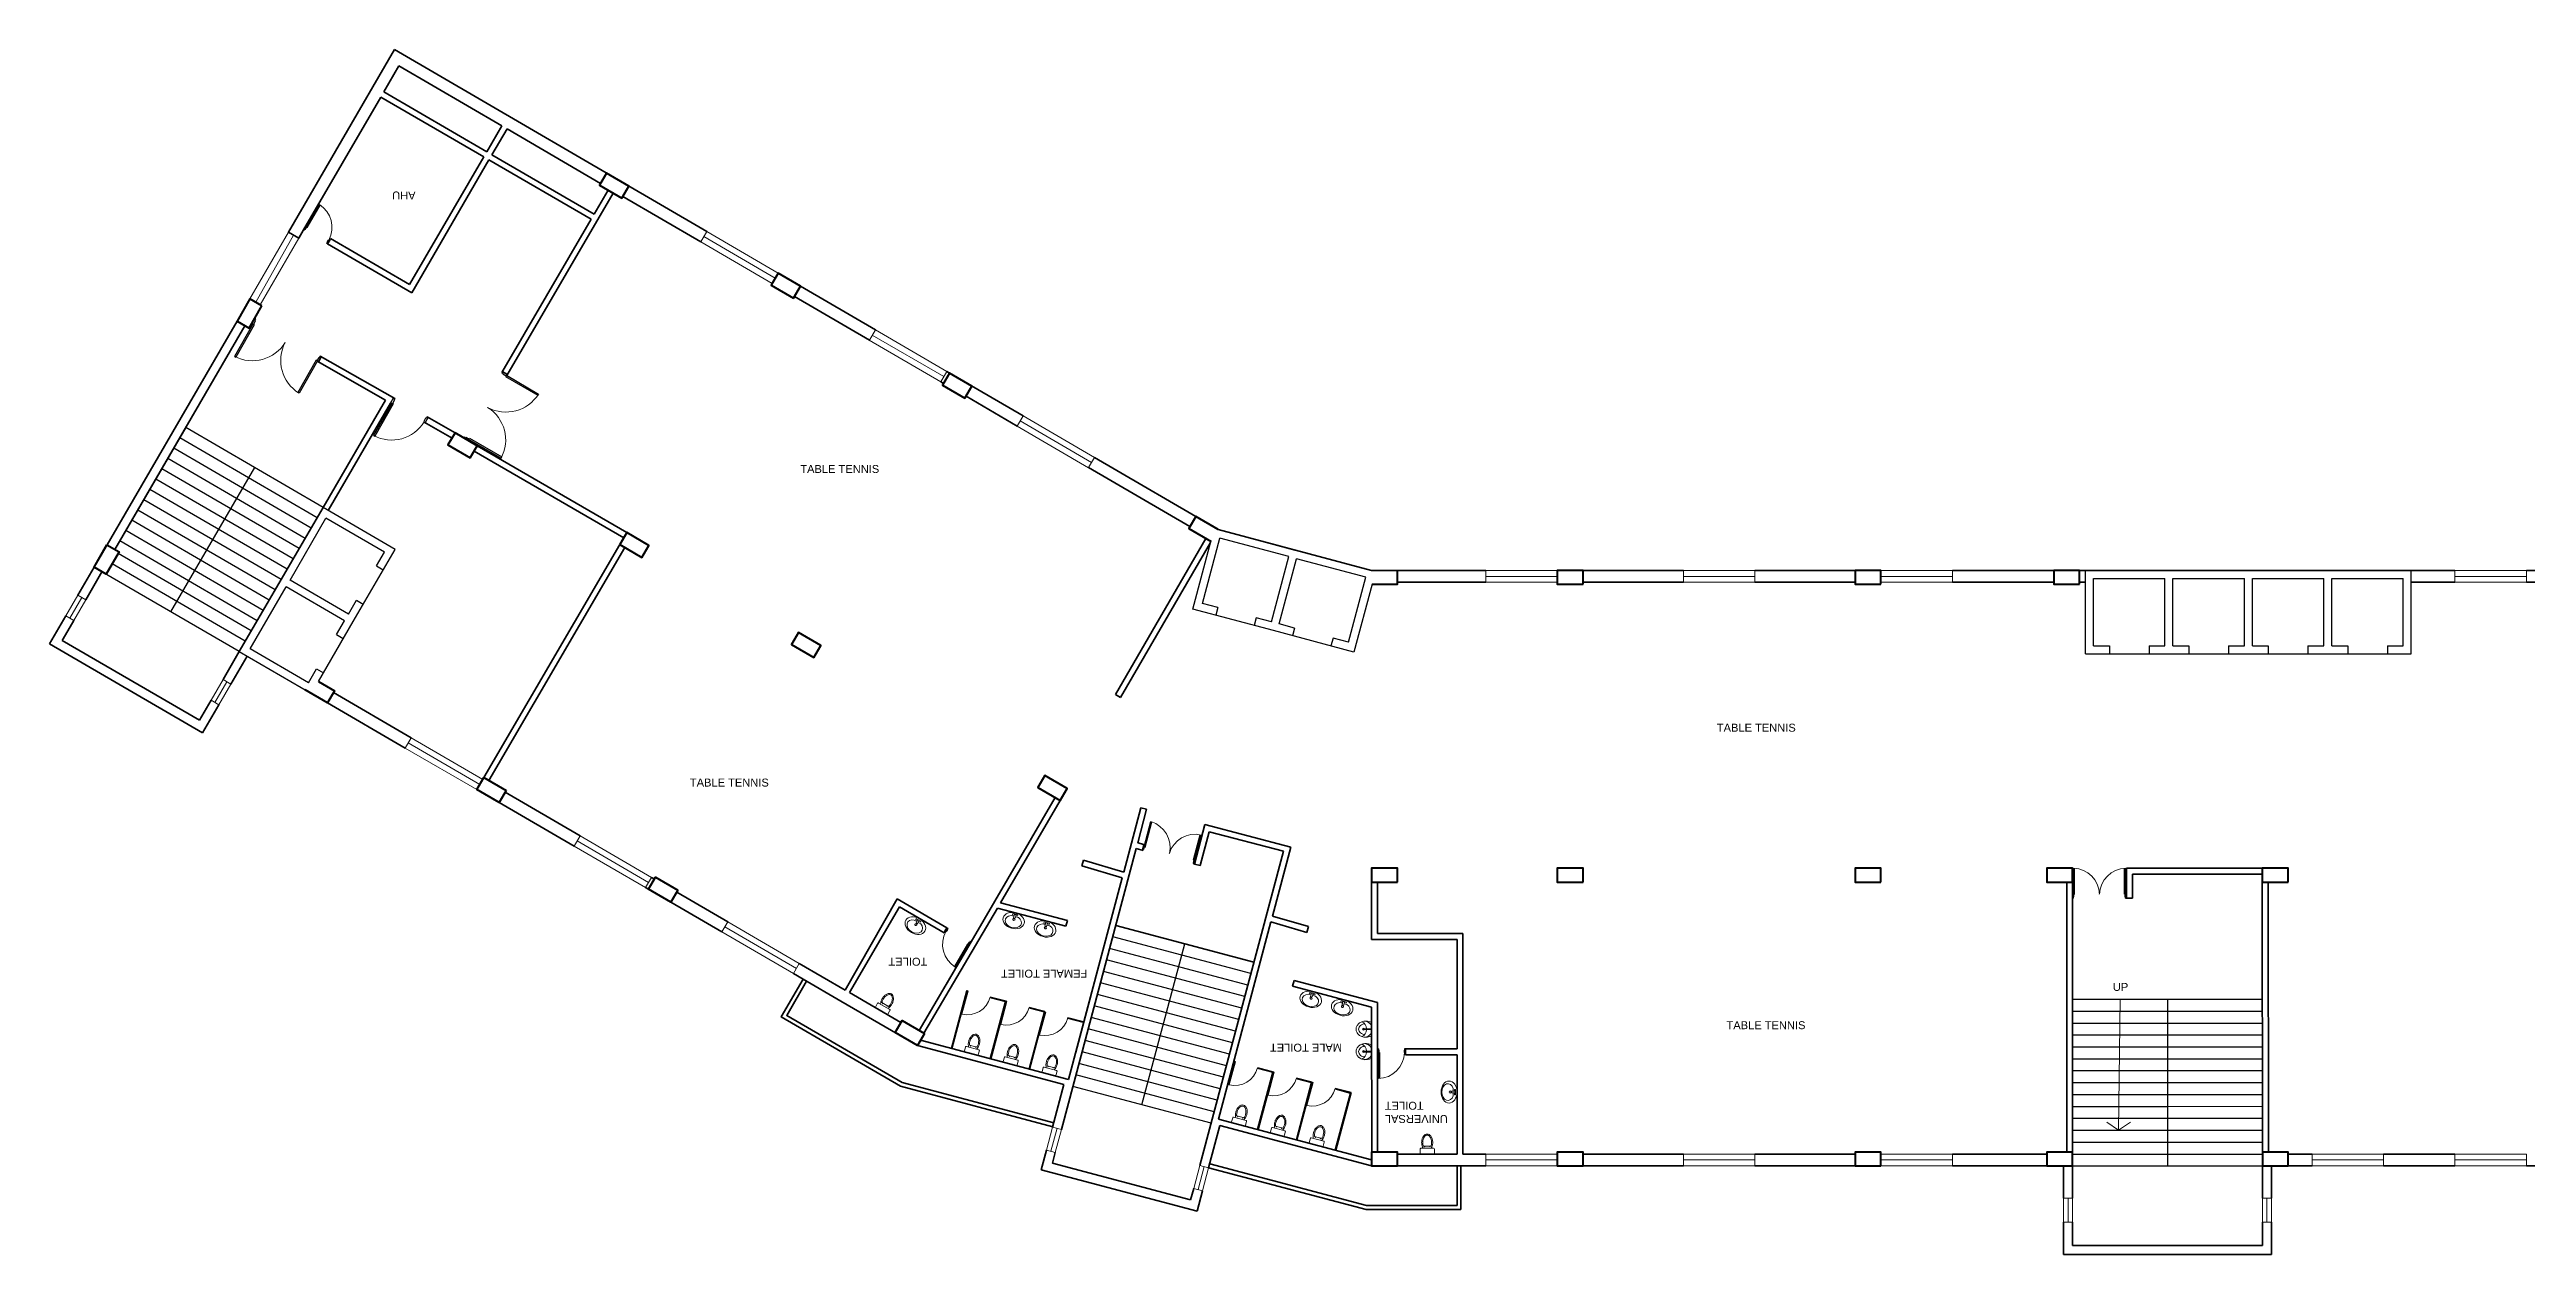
# Model space of a CAD drawing. Header units: millimetres. Extents: x 3079 to 579737, y 1565 to 1161826.
# Drawn here: x 4808 to 67172, y 340003 to 370353 of the extents above; entities that cross this region are included whole.
import ezdxf

# ---------------------------------------------------------------- set-up
doc = ezdxf.new("R2010")
doc.units = ezdxf.units.MM
for name, color, linetype, lineweight in [('1', 7, 'Continuous', 35), ('A_COL', 250, 'Continuous', 40), ('A_ELE1', 250, 'Continuous', 20), ('A_WIN-DOR', 250, 'Continuous', 30), ('DOOR', 250, 'Continuous', 15), ('IG-Area', 250, 'Continuous', 30), ('partition', 253, 'Continuous', 5), ('SILL', 251, 'Continuous', 18), ('TWOWHEELER', 250, 'Continuous', 9), ('WINDOW', 252, 'Continuous', 15)]:
    doc.layers.add(name, color=color, linetype=linetype, lineweight=lineweight)
doc.layers.add('FURNITURE', color=253, linetype='Continuous', lineweight=5, transparency=0.05)
doc.styles.get("Standard").update_dxf_attribs({"font": 'arial.ttf'})

msp = doc.modelspace()

# ---------------------------------------------------------------- linework, layer by layer
for p, q in [((8237, 360829), (6454, 357760)), ((11545, 358560), (8087, 360570)), ((11696, 358820), (8237, 360829)), ((11244, 358041), (7785, 360051)), ((11395, 358301), (7936, 360310)), ((10792, 357263), (7333, 359273)), ((10943, 357523), (7484, 359532)), ((11093, 357782), (7635, 359792)), ((9967, 359824), (7857, 356193)), ((10490, 356744), (7032, 358754)), ((10641, 357004), (7182, 359013)), ((9585, 355187), (11696, 358820)), ((11695, 358818), (10640, 357003)), ((10640, 357003), (11695, 358818)), ((13511, 357763), (11695, 358818)), ((10038, 355966), (6580, 357976)), ((10189, 356226), (6730, 358235)), ((10340, 356485), (6881, 358495)), ((10864, 356989), (11768, 358545)), ((13238, 357691), (11768, 358545)), ((33837, 356399), (34274, 358042)), ((34229, 358261), (36162, 357747)), ((34229, 358261), (34229, 358261)), ((36014, 357580), (34274, 358042)), ((9737, 355447), (6382, 357397)), ((9888, 355707), (6533, 357656)), ((12456, 355948), (13511, 357763)), ((13037, 357345), (13238, 357691)), ((13037, 357345), (13210, 357245)), ((33593, 356258), (34046, 357963)), ((35577, 355937), (36014, 357580)), ((35770, 355885), (36207, 357528)), ((37947, 357065), (36207, 357528)), ((6127, 357198), (5718, 356492)), ((9586, 355188), (6127, 357198)), ((10640, 357003), (9585, 355187)), ((9859, 355259), (10763, 356816)), ((12233, 355962), (10763, 356816)), ((12333, 356134), (10864, 356989)), ((37510, 355423), (37947, 357065)), ((38105, 356883), (37651, 355178)), ((55595, 357233), (60595, 357233)), ((57970, 357233), (56070, 357233)), ((56070, 355133), (56070, 357233)), ((56270, 357033), (58070, 357033)), ((56270, 355333), (56270, 357033)), ((60070, 357233), (57970, 357233)), ((58070, 355333), (58070, 357033)), ((58270, 357033), (60070, 357033)), ((58270, 355333), (58270, 357033)), ((62170, 357233), (60070, 357233)), ((60070, 355333), (60070, 357033)), ((60270, 357033), (62070, 357033)), ((60270, 355333), (60270, 357033)), ((62070, 355333), (62070, 357033)), ((64270, 357233), (62170, 357233)), ((62170, 357233), (64270, 357233)), ((62270, 357033), (64070, 357033)), ((62270, 355333), (62270, 357033)), ((64070, 355333), (64070, 357033)), ((64270, 355133), (64270, 357233)), ((12333, 356134), (12534, 356480)), ((12534, 356480), (12707, 356380)), ((35622, 355718), (33593, 356258)), ((34224, 356297), (33837, 356399)), ((34224, 356297), (34172, 356103)), ((5416, 355973), (5148, 355511)), ((11577, 354435), (12456, 355948)), ((12032, 355616), (12233, 355962)), ((12032, 355616), (12205, 355515)), ((35190, 356040), (35139, 355846)), ((35577, 355937), (35190, 356040)), ((37651, 355178), (35622, 355718)), ((36157, 355782), (35770, 355885)), ((36157, 355782), (36105, 355589)), ((37123, 355525), (37072, 355332)), ((37510, 355423), (37123, 355525)), ((9585, 355187), (11401, 354132)), ((11329, 354405), (9859, 355259)), ((56070, 355133), (57970, 355133)), ((56270, 355333), (56670, 355333)), ((56670, 355333), (56670, 355133)), ((57670, 355333), (58070, 355333)), ((57670, 355333), (57670, 355133)), ((57970, 355133), (60070, 355133)), ((58270, 355333), (58670, 355333)), ((58670, 355333), (58670, 355133)), ((59670, 355333), (60070, 355333)), ((59670, 355333), (59670, 355133)), ((60070, 355133), (62170, 355133)), ((60270, 355333), (60670, 355333)), ((60670, 355333), (60670, 355133)), ((61670, 355333), (62070, 355333)), ((61670, 355333), (61670, 355133)), ((62170, 355133), (64270, 355133)), ((62270, 355333), (62670, 355333)), ((62670, 355333), (62670, 355133)), ((63670, 355333), (64070, 355333)), ((63670, 355333), (63670, 355133)), ((11329, 354405), (11530, 354751)), ((11530, 354751), (11703, 354651)), ((11401, 354132), (11401, 354132)), ((35056, 347078), (31576, 348003)), ((35133, 347368), (31654, 348293)), ((34902, 346498), (31421, 347424)), ((34979, 346788), (31499, 347713)), ((32314, 343771), (33394, 347830)), ((34748, 345918), (31267, 346844)), ((34825, 346208), (31344, 347134)), ((34593, 345338), (31113, 346264)), ((34670, 345628), (31190, 346554)), ((55745, 346433), (60521, 346435)), ((55745, 346133), (58133, 346133)), ((58133, 346434), (58135, 342234)), ((58133, 346133), (60521, 346133)), ((34439, 344758), (30959, 345684)), ((34516, 345048), (31036, 345974)), ((55745, 345833), (58133, 345833)), ((55745, 345533), (58133, 345533)), ((58133, 345833), (60521, 345833)), ((58133, 345533), (60521, 345533)), ((34285, 344178), (30804, 345104)), ((34362, 344468), (30882, 345394)), ((55745, 345233), (58134, 345234)), ((55745, 344933), (58134, 344933)), ((58134, 345234), (60521, 345235)), ((58134, 344933), (60521, 344933)), ((34131, 343599), (30650, 344524)), ((34208, 343889), (30727, 344814)), ((55745, 344633), (58134, 344633)), ((55745, 344333), (58134, 344334)), ((58134, 344633), (60521, 344633)), ((58134, 344334), (60521, 344335)), ((34053, 343309), (30573, 344234)), ((34052, 343309), (30573, 344234)), ((55745, 344033), (58134, 344034)), ((55745, 343733), (58134, 343734)), ((58134, 344034), (60522, 344035)), ((58134, 343734), (60522, 343735)), ((55745, 343433), (58134, 343433)), ((55745, 343133), (58135, 343133)), ((58134, 343433), (60522, 343433)), ((58135, 343133), (60522, 343133)), ((55745, 342833), (58135, 342833)), ((55745, 342533), (58135, 342533)), ((58135, 342833), (60522, 342833)), ((58135, 342533), (60522, 342533)), ((55745, 342233), (60522, 342235))]:
    msp.add_line(p, q)
at = {"layer": '1'}
for p, q in [((13497, 370353), (10822, 365750)), ((13605, 369942), (13223, 369286)), ((21354, 365770), (13497, 370353)), ((16197, 368431), (13605, 369942)), ((15818, 367778), (13223, 369286)), ((13148, 369156), (11205, 365811)), ((15743, 367648), (13148, 369156)), ((16197, 368431), (15818, 367778)), ((16327, 368355), (15948, 367702)), ((18682, 366981), (16327, 368355)), ((15743, 367648), (13875, 364433)), ((15872, 367573), (13929, 364228)), ((18445, 366078), (15872, 367573)), ((18520, 366208), (15948, 367702)), ((19002, 366737), (16322, 362140)), ((18873, 366812), (18520, 366208)), ((19049, 367115), (19049, 367115)), ((19179, 367039), (19179, 367039)), ((18445, 366078), (16192, 362216)), ((21204, 365511), (19244, 366654)), ((10822, 365750), (11082, 365599)), ((11204, 365810), (11082, 365599)), ((11885, 365589), (11810, 365459)), ((13929, 364228), (11810, 365459)), ((13875, 364433), (11885, 365589)), ((25600, 363294), (23152, 364722)), ((25450, 363035), (23563, 364135)), ((9530, 363511), (5928, 357312)), ((9729, 363395), (6454, 357760)), ((9922, 363427), (9894, 363443)), ((9996, 363558), (9968, 363574)), ((13266, 361522), (11548, 362501)), ((11576, 362485), (11650, 362615)), ((13499, 361562), (11623, 362631)), ((16208, 362243), (16338, 362168)), ((27248, 361986), (27320, 361944)), ((29319, 361125), (27398, 362245)), ((11695, 358818), (13266, 361522)), ((11825, 358743), (13396, 361447)), ((13424, 361432), (13396, 361447)), ((15017, 360697), (14312, 361099)), ((29169, 360868), (27883, 361618)), ((14943, 360566), (14237, 360968)), ((15249, 360599), (15233, 360571)), ((15379, 360523), (15362, 360495)), ((15503, 360240), (19265, 358055)), ((15578, 360369), (19340, 358185)), ((34229, 358261), (31117, 360076)), ((30969, 359822), (33520, 358335)), ((33924, 358034), (31643, 354109)), ((34229, 358261), (34229, 358261)), ((38095, 357233), (34229, 358261)), ((15742, 352015), (19164, 357883)), ((15871, 351940), (19293, 357807)), ((34038, 357933), (31773, 354034)), ((5928, 357312), (5519, 356608)), ((6127, 357196), (5718, 356492)), ((6181, 357165), (6181, 357165)), ((38095, 357233), (40970, 357233)), ((38095, 357233), (40970, 357233)), ((38745, 356933), (40970, 356933)), ((42770, 357233), (45945, 357233)), ((42770, 357233), (42795, 357233)), ((43420, 356933), (45945, 356933)), ((47745, 357233), (50920, 357233)), ((47745, 356933), (50270, 356933)), ((50595, 357233), (50295, 357233)), ((50595, 357233), (50920, 357233)), ((52720, 357233), (55270, 357233)), ((52720, 356933), (55270, 356933)), ((55270, 357233), (65372, 357233)), ((55920, 356933), (56070, 356933)), ((65372, 356933), (64270, 356933)), ((67172, 357233), (69695, 357233)), ((67172, 356933), (67770, 356933)), ((5217, 356089), (4808, 355385)), ((5416, 355973), (5123, 355468)), ((4808, 355385), (8663, 353143)), ((5123, 355468), (8580, 353458)), ((9585, 355187), (9176, 354482)), ((9784, 355071), (9374, 354367)), ((8874, 353964), (8580, 353458)), ((9073, 353848), (8663, 353143)), ((13766, 352758), (11806, 353901)), ((13916, 353017), (11955, 354157)), ((31643, 354109), (31773, 354034)), ((28755, 348864), (30431, 351740)), ((16127, 351386), (15986, 351467)), ((18016, 350288), (16129, 351389)), ((18166, 350548), (16278, 351645)), ((28009, 347881), (30125, 351513)), ((32285, 351254), (31854, 349634)), ((32430, 351216), (32205, 350371)), ((32430, 351216), (32285, 351254)), ((33633, 349836), (33897, 350832)), ((33777, 349798), (34004, 350649)), ((36058, 350266), (33897, 350832)), ((35875, 350159), (34004, 350649)), ((32167, 350226), (30285, 343153)), ((30839, 349934), (30801, 349789)), ((31854, 349634), (30839, 349934)), ((32345, 350179), (32167, 350226)), ((32361, 350330), (32205, 350371)), ((32323, 350185), (32361, 350330)), ((35875, 350159), (33770, 342246)), ((35596, 348528), (36058, 350266)), ((19816, 349243), (19888, 349201)), ((20039, 349460), (19966, 349502)), ((31816, 349489), (30465, 344410)), ((31816, 349489), (30801, 349789)), ((33777, 349798), (33633, 349836)), ((38745, 349733), (38095, 349733)), ((38095, 349433), (38095, 347935)), ((38245, 349383), (38245, 348085)), ((55595, 349383), (55595, 342583)), ((55745, 349733), (55745, 342533)), ((60520, 349733), (57100, 349733)), ((57100, 348980), (57100, 349733)), ((60520, 349583), (57250, 349583)), ((57250, 348980), (57250, 349583)), ((60520, 349433), (60523, 342533)), ((60670, 349383), (60673, 342583)), ((20169, 349037), (20450, 348874)), ((20169, 349037), (20169, 349037)), ((20299, 348962), (20299, 348962)), ((21738, 348126), (20451, 348876)), ((20601, 349133), (21888, 348383)), ((24838, 346662), (26151, 348964)), ((24947, 346599), (26206, 348759)), ((26151, 348964), (27404, 348234)), ((26206, 348759), (27329, 348104)), ((26823, 345576), (28674, 348728)), ((28674, 348728), (30399, 348273)), ((28755, 348864), (30437, 348418)), ((57250, 348980), (57100, 348980)), ((27329, 348104), (27404, 348234)), ((30437, 348418), (30399, 348273)), ((35132, 347368), (31654, 348293)), ((34236, 343415), (35557, 348383)), ((36464, 348115), (35557, 348383)), ((36502, 348260), (35596, 348528)), ((36502, 348260), (36464, 348115)), ((38095, 348085), (38095, 348085)), ((38245, 348085), (40395, 348085)), ((40395, 342533), (40395, 348085)), ((26706, 345644), (28009, 347881)), ((28009, 347881), (28009, 347881)), ((38095, 347935), (40245, 347935)), ((40245, 345183), (40245, 347935)), ((23538, 347080), (23784, 346937)), ((23686, 347334), (24838, 346662)), ((23784, 346937), (24735, 346384)), ((26705, 345645), (27606, 347189)), ((27600, 347180), (27600, 347180)), ((36142, 346906), (36103, 346761)), ((36103, 346761), (38095, 346231)), ((36142, 346906), (38245, 346346)), ((24947, 346599), (26243, 345843)), ((27135, 346382), (27136, 346382)), ((27517, 345193), (27903, 346643)), ((27529, 345190), (27915, 346640)), ((27903, 346643), (27915, 346640)), ((27924, 346637), (27936, 346634)), ((28491, 346474), (28878, 346371)), ((28495, 346486), (28893, 346380)), ((28495, 344933), (28878, 346371)), ((28507, 344930), (28893, 346380)), ((28902, 346377), (28914, 346374)), ((29469, 346214), (29856, 346111)), ((29473, 346225), (29871, 346120)), ((29485, 344670), (29871, 346120)), ((30650, 345102), (31034, 346552)), ((38098, 342583), (38095, 346231)), ((38245, 345033), (38245, 346346)), ((29473, 344673), (29856, 346111)), ((30447, 345954), (30450, 345965)), ((30447, 345954), (30834, 345851)), ((30450, 345965), (30837, 345862)), ((26659, 345266), (30349, 344285)), ((26737, 345401), (30465, 344410)), ((26780, 345475), (26781, 345475)), ((34643, 344945), (34643, 344945)), ((34646, 344956), (34646, 344956)), ((38095, 345113), (38095, 345113)), ((38095, 344963), (38095, 344963)), ((38245, 342583), (38245, 345033)), ((38945, 345033), (38945, 345183)), ((38945, 345183), (40245, 345183)), ((38945, 345033), (40245, 345033)), ((40245, 342533), (40245, 345033)), ((30349, 344285), (30063, 343212)), ((34619, 344853), (34649, 344845)), ((34622, 344865), (34664, 344854)), ((35219, 344694), (35606, 344591)), ((35222, 344705), (35621, 344599)), ((35223, 343153), (35606, 344591)), ((35235, 343150), (35621, 344599)), ((36197, 344433), (36584, 344331)), ((36200, 344445), (36599, 344339)), ((36201, 342893), (36584, 344331)), ((36213, 342889), (36599, 344339)), ((37175, 344173), (37562, 344070)), ((37178, 344185), (37577, 344079)), ((37179, 342632), (37562, 344070)), ((37191, 342629), (37577, 344079)), ((34275, 343250), (33992, 342187)), ((34236, 343415), (38095, 342389)), ((34275, 343250), (38095, 342234)), ((29909, 342632), (29778, 342139)), ((30131, 342573), (30059, 342302)), ((40245, 342533), (38745, 342533)), ((40970, 342533), (40395, 342533)), ((45945, 342533), (43420, 342533)), ((50270, 342533), (47745, 342533)), ((50270, 342533), (47745, 342533)), ((50920, 342533), (50920, 342533)), ((50920, 342533), (50920, 342533)), ((55095, 342533), (52720, 342533)), ((55095, 342533), (52720, 342533)), ((61772, 342533), (61173, 342533)), ((61173, 342533), (61772, 342533)), ((65372, 342533), (63572, 342533)), ((63572, 342533), (64795, 342533)), ((33702, 341095), (29778, 342139)), ((33538, 341376), (30059, 342302)), ((33992, 342187), (37954, 341133)), ((34018, 342283), (37967, 341233)), ((40345, 342233), (38095, 342233)), ((40245, 342233), (38095, 342233)), ((38245, 342233), (38245, 342233)), ((40245, 341233), (40245, 342233)), ((40345, 341133), (40345, 342233)), ((40970, 342233), (40345, 342233)), ((45945, 342233), (43420, 342233)), ((50270, 342233), (47745, 342233)), ((50920, 342233), (50270, 342233)), ((52720, 342233), (55095, 342233)), ((55745, 342233), (55515, 342233)), ((55515, 342233), (55515, 341418)), ((55515, 341418), (55515, 342233)), ((55745, 342233), (55745, 341418)), ((60523, 342233), (60523, 341418)), ((60753, 342233), (60753, 341418)), ((61772, 342233), (61173, 342233)), ((65372, 342233), (63572, 342233)), ((69695, 342233), (67172, 342233)), ((33615, 341666), (33538, 341376)), ((33838, 341607), (33702, 341095)), ((40345, 341133), (37954, 341133)), ((40245, 341233), (37967, 341233)), ((55515, 340818), (55515, 340003)), ((55515, 340168), (55515, 340818)), ((55745, 340818), (55745, 340233)), ((60523, 340818), (60523, 340233)), ((60753, 340818), (60753, 340003)), ((55515, 340003), (60753, 340003)), ((55745, 340233), (60523, 340233))]:
    msp.add_line(p, q, dxfattribs=at)
for points in [[(23784, 346937), (23232, 345986), (26234, 344241), (30066, 343222)], [(23871, 346887), (23368, 346022), (26272, 344335), (30092, 343319)], [(24735, 346384), (24735, 346384), (26645, 345274)]]:
    msp.add_lwpolyline(points, dxfattribs=at)
at = {"layer": 'A_COL'}
for points in [[(19218, 366611), (19395, 366913), (18833, 367241), (18657, 366938)], [(23538, 364092), (23714, 364394), (23152, 364722), (22976, 364419)], [(10155, 363901), (9851, 364074), (9529, 363509), (9833, 363336)], [(27857, 361573), (28033, 361875), (27471, 362203), (27295, 361900)], [(15402, 360067), (15578, 360369), (15017, 360697), (14840, 360394)], [(19725, 357555), (19901, 357857), (19340, 358185), (19164, 357883)], [(6255, 357875), (6558, 357699), (6231, 357137), (5929, 357313)], [(43420, 356883), (43420, 357233), (42770, 357233), (42770, 356883)], [(50920, 356883), (50920, 357233), (50270, 357233), (50270, 356883)], [(55920, 356883), (55920, 357233), (55270, 357233), (55270, 356883)], [(24049, 355043), (24225, 355345), (23663, 355673), (23487, 355370)], [(16303, 351688), (16127, 351385), (15565, 351713), (15742, 352015)], [(30254, 351438), (30431, 351740), (29869, 352068), (29693, 351765)], [(20626, 349176), (20450, 348874), (19888, 349201), (20064, 349504)], [(38745, 349383), (38745, 349733), (38095, 349733), (38095, 349383)], [(43420, 349383), (43420, 349733), (42770, 349733), (42770, 349383)], [(50920, 349383), (50920, 349733), (50270, 349733), (50270, 349383)], [(55745, 349383), (55745, 349733), (55095, 349733), (55095, 349383)], [(61170, 349383), (61170, 349733), (60520, 349733), (60520, 349383)], [(26835, 345569), (26659, 345266), (26098, 345594), (26274, 345896)], [(38745, 342233), (38745, 342583), (38095, 342583), (38095, 342233)], [(43420, 342233), (43420, 342583), (42770, 342583), (42770, 342233)], [(50920, 342233), (50920, 342583), (50270, 342583), (50270, 342233)], [(55745, 342233), (55745, 342583), (55095, 342583), (55095, 342233)], [(61173, 342233), (61173, 342583), (60523, 342583), (60523, 342233)]]:
    msp.add_lwpolyline(points, close=True, dxfattribs=at)
for points in [[(34229, 358261), (34229, 358261), (33668, 358589), (33491, 358286), (34053, 357959)], [(38105, 356883), (38745, 356883), (38745, 357233)], [(11577, 354435), (11980, 354200), (11804, 353897), (11242, 354225)]]:
    msp.add_lwpolyline(points, dxfattribs=at)
at = {"layer": 'A_ELE1', "transparency": 33554687}
for centre, radius, start, end in [((11244, 365875), 676, 331.58457, 58.10036), ((9917, 363479), 966, 242.06647, 328.58227), ((11595, 362523), 966, 152.06668, 238.58243), ((11595, 362523), 966, 152.06664, 152.06668), ((16300, 362187), 966, 241.49307, 328.00883), ((15327, 360519), 966, 331.49287, 58.00866), ((16300, 362187), 966, 241.49303, 241.49307), ((13420, 361483), 966, 242.06647, 328.58227), ((32344, 350257), 676, 346.84668, 73.36248), ((33650, 349910), 676, 76.84654, 163.36234), ((55747, 349055), 676, 1.74219, 88.25798), ((57098, 349055), 676, 91.74205, 178.25784), ((27969, 347817), 676, 151.51862, 238.03441), ((38247, 345108), 676, 271.74202, 358.25781)]:
    msp.add_arc(centre, radius, start, end, dxfattribs=at)
at = {"layer": 'A_WIN-DOR', "transparency": 33554687}
for p, q in [((11272, 365883), (11601, 366449)), ((11294, 365870), (11623, 366436)), ((11257, 365902), (11205, 365811)), ((11224, 365800), (11240, 365827)), ((11240, 365827), (11248, 365823)), ((11248, 365823), (11281, 365878)), ((11277, 365891), (11257, 365902)), ((11277, 365891), (11288, 365910)), ((11790, 365471), (11807, 365498)), ((11798, 365503), (11830, 365558)), ((11807, 365498), (11798, 365503)), ((11839, 365554), (11843, 365561)), ((11843, 365561), (11863, 365550)), ((9928, 363439), (9465, 362625)), ((9960, 363421), (9497, 362608)), ((9894, 363443), (9968, 363574)), ((9922, 363427), (9894, 363443)), ((9922, 363427), (9906, 363399)), ((9985, 363511), (9940, 363432)), ((9968, 363574), (9996, 363558)), ((9996, 363558), (9973, 363518)), ((9973, 363518), (9985, 363511)), ((10741, 362975), (10741, 362975)), ((10741, 362975), (10741, 362975)), ((11523, 362530), (11060, 361717)), ((11555, 362512), (11091, 361699)), ((11548, 362501), (11532, 362472)), ((11588, 362598), (11543, 362519)), ((11548, 362501), (11576, 362485)), ((11576, 362485), (11650, 362615)), ((11600, 362591), (11588, 362598)), ((11623, 362631), (11600, 362591)), ((11650, 362615), (11623, 362631)), ((16208, 362243), (16192, 362216)), ((16192, 362216), (16231, 362193)), ((16338, 362168), (16208, 362243)), ((16231, 362193), (16225, 362181)), ((16225, 362181), (16304, 362135)), ((16292, 362115), (17100, 361644)), ((16310, 362147), (17119, 361675)), ((16322, 362140), (16338, 362168)), ((16322, 362140), (16350, 362123)), ((13431, 361443), (12967, 360630)), ((13462, 361425), (12999, 360612)), ((13396, 361447), (13471, 361578)), ((13424, 361432), (13396, 361447)), ((13424, 361432), (13408, 361403)), ((13488, 361515), (13443, 361436)), ((13471, 361578), (13499, 361562)), ((13499, 361562), (13476, 361522)), ((13476, 361522), (13488, 361515)), ((14312, 361099), (14289, 361059)), ((15839, 361338), (15839, 361338)), ((15839, 361338), (15839, 361338)), ((14277, 361066), (14232, 360986)), ((14244, 360979), (14237, 360968)), ((14237, 360968), (14265, 360952)), ((14265, 360952), (14340, 361083)), ((14289, 361059), (14277, 361066)), ((15233, 360571), (15249, 360598)), ((15362, 360495), (15233, 360571)), ((15249, 360598), (15288, 360575)), ((15288, 360575), (15295, 360587)), ((15295, 360587), (15374, 360541)), ((15379, 360523), (15362, 360495)), ((15367, 360529), (16176, 360058)), ((15379, 360523), (15407, 360506)), ((15386, 360561), (16194, 360090)), ((32369, 350272), (32538, 350905)), ((32394, 350265), (32562, 350898)), ((33611, 349941), (33779, 350574)), ((33636, 349935), (33804, 350568)), ((32350, 350286), (32323, 350185)), ((32345, 350179), (32353, 350210)), ((32371, 350280), (32350, 350286)), ((32353, 350210), (32362, 350207)), ((32362, 350207), (32378, 350269)), ((32371, 350280), (32377, 350303)), ((33002, 350103), (33005, 350112)), ((33002, 350103), (33002, 350103)), ((33005, 350112), (33005, 350112)), ((33610, 349875), (33626, 349937)), ((33619, 349873), (33610, 349875)), ((33611, 349842), (33619, 349873)), ((33660, 349938), (33633, 349836)), ((33638, 349943), (33644, 349966)), ((33638, 349943), (33660, 349938)), ((55767, 349076), (55767, 349731)), ((55793, 349076), (55793, 349730)), ((57052, 349076), (57052, 349730)), ((57078, 349076), (57078, 349731)), ((55745, 349085), (55745, 348980)), ((55767, 349085), (55745, 349085)), ((55767, 349085), (55767, 349108)), ((55767, 348980), (55767, 349012)), ((55767, 349012), (55777, 349012)), ((55777, 349012), (55777, 349076)), ((56423, 349076), (56423, 349085)), ((56423, 349085), (56423, 349085)), ((56423, 349076), (56423, 349076)), ((57068, 349012), (57068, 349076)), ((57078, 349012), (57068, 349012)), ((57078, 349085), (57078, 349108)), ((57078, 349085), (57100, 349085)), ((57078, 348980), (57078, 349012)), ((57100, 349085), (57100, 348980)), ((27370, 348131), (27351, 348143)), ((27375, 348139), (27370, 348131)), ((27415, 348190), (27383, 348134)), ((27423, 348222), (27407, 348194)), ((27407, 348194), (27415, 348190)), ((27919, 347822), (27589, 347256)), ((27941, 347809), (27611, 347243)), ((27937, 347801), (27925, 347782)), ((27965, 347869), (27933, 347814)), ((27937, 347801), (27956, 347790)), ((27956, 347790), (28009, 347881)), ((27973, 347865), (27965, 347869)), ((27989, 347892), (27973, 347865)), ((38245, 345078), (38245, 345183)), ((38267, 345078), (38245, 345078)), ((38267, 345183), (38267, 345151)), ((38267, 345151), (38277, 345151)), ((38267, 345087), (38267, 344432)), ((38267, 345078), (38267, 345055)), ((38277, 345151), (38277, 345087)), ((38293, 345087), (38293, 344432)), ((38922, 345151), (38913, 345151)), ((38913, 345151), (38913, 345087)), ((38922, 345183), (38922, 345151)), ((38922, 345087), (38922, 345078)), ((38922, 345078), (38945, 345078))]:
    msp.add_line(p, q, dxfattribs=at)
at = {"layer": 'A_WIN-DOR'}
for p, q in [((11224, 365800), (11205, 365811)), ((11810, 365459), (11790, 365471)), ((11863, 365550), (11810, 365459)), ((9465, 362625), (9497, 362608)), ((11091, 361699), (11060, 361717)), ((14340, 361083), (14312, 361099)), ((17119, 361675), (17100, 361644)), ((12967, 360630), (12999, 360612)), ((16176, 360058), (16194, 360090)), ((32345, 350179), (32323, 350185)), ((33611, 349842), (33633, 349836)), ((55767, 348980), (55745, 348980)), ((57078, 348980), (57100, 348980)), ((27351, 348143), (27404, 348233)), ((27404, 348233), (27423, 348222)), ((27989, 347892), (28009, 347881)), ((38267, 345183), (38245, 345183)), ((38945, 345183), (38922, 345183)), ((38945, 345078), (38945, 345183))]:
    msp.add_line(p, q, dxfattribs=at)
at = {"layer": 'A_WIN-DOR', "transparency": 33554687}
for points in [[(11272, 365883), (11294, 365870)], [(11839, 365554), (11830, 365558)], [(9928, 363439), (9960, 363421)], [(10741, 362975), (10741, 362975)], [(11555, 362512), (11523, 362530)], [(16310, 362147), (16292, 362115)], [(13431, 361443), (13462, 361425)], [(15839, 361338), (15839, 361338)], [(14244, 360979), (14232, 360986)], [(15367, 360529), (15386, 360561)], [(32369, 350272), (32394, 350265)], [(33002, 350103), (33002, 350103)], [(33636, 349935), (33611, 349941)], [(55767, 349076), (55793, 349076)], [(56423, 349076), (56423, 349076)], [(57078, 349076), (57052, 349076)], [(27375, 348139), (27383, 348134)], [(27941, 347809), (27919, 347822)], [(38267, 345087), (38293, 345087)], [(38922, 345087), (38913, 345087)]]:
    msp.add_lwpolyline(points, dxfattribs=at)
at = {"layer": 'DOOR'}
for p, q in [((27924, 346637), (27770, 346057)), ((27936, 346634), (27782, 346054)), ((27924, 346637), (27936, 346634)), ((28902, 346377), (28748, 345797)), ((28914, 346374), (28760, 345794)), ((28902, 346377), (28914, 346374)), ((27770, 346057), (27782, 346054)), ((28748, 345797), (28760, 345794)), ((29879, 346113), (29725, 345533)), ((29725, 345533), (29737, 345530)), ((29891, 346110), (29737, 345530)), ((29879, 346113), (29891, 346110)), ((34652, 344857), (34498, 344277)), ((34498, 344277), (34510, 344274)), ((34664, 344854), (34510, 344274)), ((34652, 344857), (34664, 344854)), ((35630, 344597), (35476, 344017)), ((35642, 344594), (35488, 344014)), ((35630, 344597), (35642, 344594)), ((36608, 344336), (36454, 343757)), ((36620, 344333), (36466, 343754)), ((36608, 344336), (36620, 344333)), ((35476, 344017), (35488, 344014)), ((36454, 343757), (36466, 343754))]:
    msp.add_line(p, q, dxfattribs=at)
at = {"layer": 'FURNITURE'}
for p, q in [((26642, 348390), (26581, 348426)), ((26618, 348439), (26632, 348463)), ((26657, 348416), (26618, 348439)), ((26668, 348434), (26624, 348358)), ((26632, 348463), (26749, 348395)), ((26706, 348411), (26662, 348336)), ((26706, 348411), (26668, 348434)), ((26742, 348332), (26681, 348368)), ((26735, 348370), (26695, 348393)), ((26749, 348395), (26735, 348370)), ((29089, 348522), (29020, 348540)), ((29052, 348562), (29059, 348589)), ((29096, 348550), (29052, 348562)), ((29059, 348589), (29190, 348554)), ((29102, 348570), (29079, 348486)), ((29144, 348559), (29102, 348570)), ((29144, 348559), (29122, 348474)), ((29201, 348492), (29131, 348510)), ((29183, 348527), (29139, 348539)), ((29190, 348554), (29183, 348527)), ((29880, 348311), (29811, 348330)), ((29844, 348351), (29851, 348378)), ((29888, 348340), (29844, 348351)), ((29851, 348378), (29982, 348343)), ((29893, 348359), (29871, 348275)), ((29936, 348348), (29893, 348359)), ((29936, 348348), (29913, 348264)), ((29992, 348282), (29923, 348300)), ((29975, 348316), (29931, 348328)), ((29982, 348343), (29975, 348316)), ((25658, 346329), (25604, 346236)), ((25611, 346212), (25890, 346048)), ((25963, 346173), (25683, 346336)), ((25931, 346250), (25766, 346346)), ((25781, 346319), (25789, 346333)), ((25787, 346315), (25781, 346319)), ((25795, 346329), (25787, 346315)), ((25789, 346333), (25795, 346329)), ((25902, 346267), (25894, 346253)), ((25894, 346253), (25900, 346249)), ((25900, 346249), (25908, 346263)), ((25908, 346263), (25902, 346267)), ((25915, 346055), (25969, 346148)), ((36569, 346540), (36500, 346558)), ((36532, 346580), (36539, 346607)), ((36576, 346568), (36532, 346580)), ((36539, 346607), (36670, 346572)), ((36582, 346588), (36559, 346504)), ((36624, 346577), (36582, 346588)), ((36624, 346577), (36602, 346493)), ((36681, 346510), (36612, 346529)), ((36663, 346545), (36619, 346557)), ((36670, 346572), (36663, 346545)), ((37360, 346329), (37291, 346348)), ((37324, 346369), (37331, 346396)), ((37368, 346358), (37324, 346369)), ((37331, 346396), (37462, 346361)), ((37373, 346378), (37351, 346293)), ((37416, 346366), (37373, 346378)), ((37416, 346366), (37394, 346282)), ((37472, 346300), (37403, 346318)), ((37455, 346335), (37411, 346346)), ((37462, 346361), (37455, 346335)), ((37969, 345690), (37909, 345690)), ((37969, 345666), (37909, 345666)), ((38085, 345690), (37987, 345690)), ((37987, 345683), (37987, 345683)), ((37987, 345673), (37987, 345673)), ((38085, 345690), (37988, 345690)), ((38085, 345666), (37988, 345666)), ((38085, 345666), (37988, 345666)), ((38085, 345853), (38085, 345503)), ((38095, 345683), (38085, 345683)), ((38095, 345673), (38085, 345673)), ((38095, 345683), (38095, 345673)), ((27871, 345230), (27843, 345125)), ((27856, 345103), (28169, 345020)), ((28206, 345159), (27893, 345242)), ((28155, 345225), (27970, 345274)), ((27991, 345252), (27996, 345267)), ((27998, 345250), (27991, 345252)), ((27996, 345267), (28002, 345266)), ((28002, 345266), (27998, 345250)), ((28122, 345234), (28118, 345218)), ((28118, 345218), (28125, 345216)), ((28129, 345232), (28122, 345234)), ((28125, 345216), (28129, 345232)), ((28191, 345033), (28219, 345137)), ((28849, 344970), (28821, 344865)), ((29184, 344899), (28871, 344982)), ((29133, 344965), (28948, 345014)), ((28969, 344992), (28974, 345007)), ((28976, 344990), (28969, 344992)), ((28974, 345007), (28980, 345005)), ((28980, 345005), (28976, 344990)), ((29100, 344973), (29096, 344958)), ((29096, 344958), (29103, 344956)), ((29107, 344972), (29100, 344973)), ((29103, 344956), (29107, 344972)), ((29169, 344773), (29197, 344877)), ((37969, 345125), (37909, 345125)), ((37969, 345101), (37909, 345101)), ((38085, 345125), (37987, 345125)), ((37987, 345118), (37987, 345118)), ((37987, 345108), (37987, 345108)), ((38085, 345125), (37988, 345125)), ((38085, 345101), (37988, 345101)), ((38085, 345101), (37988, 345101)), ((38085, 345288), (38085, 344938)), ((38095, 345118), (38085, 345118)), ((38095, 345108), (38085, 345108)), ((38095, 345118), (38095, 345108)), ((28834, 344843), (29147, 344760)), ((29827, 344709), (29799, 344605)), ((29812, 344583), (30125, 344500)), ((30162, 344639), (29849, 344722)), ((30111, 344705), (29926, 344754)), ((29947, 344731), (29952, 344747)), ((29954, 344730), (29947, 344731)), ((29952, 344747), (29958, 344745)), ((29958, 344745), (29954, 344730)), ((30078, 344713), (30074, 344698)), ((30074, 344698), (30081, 344696)), ((30085, 344712), (30078, 344713)), ((30081, 344696), (30085, 344712)), ((30147, 344513), (30175, 344617)), ((40201, 344117), (40114, 344117)), ((40201, 344072), (40114, 344072)), ((40151, 344117), (40151, 344188)), ((40151, 344001), (40151, 344072)), ((40180, 344117), (40180, 344162)), ((40180, 344162), (40208, 344162)), ((40180, 344027), (40180, 344072)), ((40208, 344027), (40180, 344027)), ((40201, 344072), (40201, 344117)), ((40208, 344162), (40208, 344027)), ((34599, 343449), (34571, 343345)), ((34584, 343323), (34897, 343240)), ((34934, 343379), (34621, 343462)), ((34883, 343445), (34698, 343494)), ((34719, 343471), (34723, 343487)), ((34726, 343469), (34719, 343471)), ((34723, 343487), (34730, 343485)), ((34730, 343485), (34726, 343469)), ((34850, 343453), (34846, 343438)), ((34846, 343438), (34853, 343436)), ((34857, 343451), (34850, 343453)), ((34853, 343436), (34857, 343451)), ((34919, 343252), (34947, 343357)), ((35577, 343189), (35549, 343085)), ((35562, 343063), (35875, 342979)), ((35912, 343119), (35599, 343202)), ((35861, 343184), (35676, 343234)), ((35697, 343211), (35701, 343227)), ((35704, 343209), (35697, 343211)), ((35701, 343227), (35708, 343225)), ((35708, 343225), (35704, 343209)), ((35828, 343193), (35824, 343177)), ((35824, 343177), (35831, 343176)), ((35835, 343191), (35828, 343193)), ((35831, 343176), (35835, 343191)), ((35897, 342992), (35925, 343097)), ((36555, 342929), (36527, 342825)), ((36540, 342803), (36853, 342719)), ((36890, 342858), (36577, 342942)), ((36839, 342924), (36654, 342973)), ((36675, 342951), (36679, 342967)), ((36682, 342949), (36675, 342951)), ((36679, 342967), (36686, 342965)), ((36686, 342965), (36682, 342949)), ((36806, 342933), (36802, 342917)), ((36802, 342917), (36809, 342915)), ((36813, 342931), (36806, 342933)), ((36809, 342915), (36813, 342931)), ((36875, 342732), (36903, 342836)), ((39315, 342659), (39315, 342551)), ((39657, 342677), (39333, 342677)), ((39333, 342533), (39657, 342533)), ((39590, 342727), (39399, 342727)), ((39426, 342711), (39426, 342727)), ((39426, 342727), (39433, 342727)), ((39433, 342711), (39426, 342711)), ((39433, 342727), (39433, 342711)), ((39557, 342727), (39557, 342711)), ((39564, 342727), (39557, 342727)), ((39557, 342711), (39564, 342711)), ((39564, 342711), (39564, 342727)), ((39675, 342551), (39675, 342659))]:
    msp.add_line(p, q, dxfattribs=at)
for centre, radius in [((37888, 345678), 23.7), ((37978, 345678), 14.9), ((37888, 345113), 23.7), ((37978, 345113), 14.9)]:
    msp.add_circle(centre, radius, dxfattribs=at)
for centre, radius, start, end in [((25620, 346227), 18, 149.74807, 239.74807), ((25674, 346320), 18, 59.74807, 149.74807), ((25966, 346309), 233, 164.8212, 180.65149), ((26060, 346284), 330, 149.74807, 164.8212), ((25966, 346309), 204, 164.8212, 169.57209), ((26060, 346284), 301, 149.74807, 164.8212), ((26060, 346284), 330, 134.67493, 149.74807), ((26060, 346284), 301, 134.67493, 149.74807), ((25992, 346353), 233, 116.71652, 134.67493), ((25992, 346353), 204, 116.71652, 134.67493), ((25960, 346416), 162, 92.24784, 116.71652), ((25960, 346416), 134, 92.24784, 116.71652), ((25800, 346406), 233, 298.84464, 314.67493), ((25800, 346406), 204, 309.92404, 314.67493), ((25732, 346475), 301, 314.67493, 329.74807), ((25957, 346485), 93.1, 59.74807, 92.24784), ((25957, 346485), 64.3, 59.74807, 92.24784), ((25954, 346157), 18, 329.74807, 59.74807), ((25732, 346475), 330, 314.67493, 329.74807), ((25957, 346485), 64.3, 27.24829, 59.74807), ((25732, 346475), 301, 329.74807, 344.8212), ((25957, 346485), 93.1, 27.24829, 59.74807), ((25896, 346453), 134, 2.77961, 27.24829), ((25732, 346475), 330, 329.74807, 344.8212), ((25825, 346450), 204, 344.8212, 2.77961), ((25896, 346453), 162, 2.77961, 27.24829), ((25825, 346450), 233, 344.8212, 2.77961), ((25899, 346064), 18, 239.74807, 329.74807), ((28186, 345340), 233, 132.07295, 150.03136), ((28139, 345393), 162, 107.60427, 132.07295), ((28139, 345393), 134, 107.60427, 132.07295), ((28118, 345459), 93.1, 75.1045, 107.60427), ((28118, 345459), 64.3, 75.1045, 107.60427), ((28118, 345459), 64.3, 42.60472, 75.1045), ((28118, 345459), 93.1, 42.60472, 75.1045), ((28067, 345412), 134, 18.13605, 42.60472), ((28067, 345412), 162, 18.13605, 42.60472), ((37876, 345678), 173, 153.89958, 180.04768), ((37876, 345678), 173, 180.04768, 206.19578), ((37910, 345661), 210, 130.20272, 153.89958), ((37910, 345694), 210, 206.19578, 229.89264), ((37876, 345678), 108, 153.89958, 180.04768), ((37876, 345678), 108, 180.04768, 206.19578), ((37931, 345636), 243, 109.31122, 130.20272), ((37931, 345720), 243, 229.89264, 250.78414), ((37910, 345661), 145, 130.20272, 153.89958), ((37910, 345694), 145, 206.19578, 229.89264), ((37931, 345636), 178, 109.31122, 130.20272), ((37931, 345720), 178, 229.89264, 250.78414), ((37770, 345682), 199, 2.26305, 66.69199), ((37770, 345674), 199, 293.40337, 357.83231), ((37945, 345596), 285, 90.04768, 109.31122), ((37945, 345596), 220, 97.0617, 109.31122), ((37945, 345760), 220, 250.78414, 263.03366), ((37888, 345678), 14.1, 90.04768, 270.04768), ((37888, 345678), 14.1, 270.04768, 90.04768), ((37898, 345703), 229, 274.88687, 324.67251), ((37898, 345652), 229, 35.51972, 83.89207), ((37945, 345596), 285, 70.78414, 90.04768), ((37978, 345678), 10, 90.04768, 270.04768), ((37978, 345678), 10, 90.04768, 270.04768), ((37978, 345678), 10, 270.04768, 90.04768), ((37978, 345678), 10, 270.04768, 90.04768), ((37923, 345361), 517, 71.83917, 77.08142), ((37923, 345994), 517, 283.01394, 288.25618), ((27860, 345121), 18, 165.1045, 255.1045), ((27888, 345225), 18, 75.1045, 165.1045), ((28270, 345292), 330, 165.1045, 180.17764), ((28173, 345292), 233, 180.17764, 196.00792), ((28270, 345292), 330, 150.03136, 165.1045), ((28270, 345292), 301, 165.1045, 180.17764), ((28173, 345292), 204, 180.17764, 184.92852), ((28270, 345292), 301, 150.03136, 165.1045), ((28186, 345340), 204, 132.07295, 150.03136), ((27987, 345341), 233, 314.20107, 330.03136), ((27987, 345341), 204, 325.28047, 330.03136), ((27903, 345390), 301, 330.03136, 345.1045), ((28173, 345037), 18, 255.1045, 345.1045), ((27903, 345390), 330, 330.03136, 345.1045), ((28000, 345390), 204, 0.17764, 18.13605), ((27903, 345390), 301, 345.1045, 0.17764), ((28201, 345142), 18, 345.1045, 75.1045), ((28000, 345390), 233, 0.17764, 18.13605), ((27903, 345390), 330, 345.1045, 0.17764), ((28866, 344965), 18, 75.1045, 165.1045), ((29248, 345032), 330, 165.1045, 180.17764), ((29151, 345032), 233, 180.17764, 196.00792), ((29248, 345032), 330, 150.03136, 165.1045), ((29248, 345032), 301, 165.1045, 180.17764), ((29151, 345032), 204, 180.17764, 184.92852), ((29248, 345032), 301, 150.03136, 165.1045), ((29164, 345080), 233, 132.07295, 150.03136), ((29164, 345080), 204, 132.07295, 150.03136), ((29117, 345133), 162, 107.60427, 132.07295), ((29117, 345133), 134, 107.60427, 132.07295), ((29096, 345199), 93.1, 75.1045, 107.60427), ((29096, 345199), 64.3, 75.1045, 107.60427), ((29096, 345199), 64.3, 42.60472, 75.1045), ((29096, 345199), 93.1, 42.60472, 75.1045), ((28965, 345081), 233, 314.20107, 330.03136), ((28965, 345081), 204, 325.28047, 330.03136), ((28881, 345129), 301, 330.03136, 345.1045), ((29045, 345152), 134, 18.13605, 42.60472), ((29045, 345152), 162, 18.13605, 42.60472), ((28881, 345129), 330, 330.03136, 345.1045), ((28978, 345130), 204, 0.17764, 18.13605), ((28881, 345129), 301, 345.1045, 0.17764), ((29179, 344882), 18, 345.1045, 75.1045), ((28978, 345130), 233, 0.17764, 18.13605), ((28881, 345129), 330, 345.1045, 0.17764), ((30226, 344772), 330, 150.03136, 165.1045), ((30226, 344772), 301, 150.03136, 165.1045), ((30142, 344820), 233, 132.07295, 150.03136), ((30142, 344820), 204, 132.07295, 150.03136), ((30095, 344872), 162, 107.60427, 132.07295), ((30095, 344872), 134, 107.60427, 132.07295), ((30074, 344938), 93.1, 75.1045, 107.60427), ((30074, 344938), 64.3, 75.1045, 107.60427), ((30074, 344938), 64.3, 42.60472, 75.1045), ((30074, 344938), 93.1, 42.60472, 75.1045), ((30023, 344892), 134, 18.13605, 42.60472), ((30023, 344892), 162, 18.13605, 42.60472), ((29956, 344870), 204, 0.17764, 18.13605), ((29859, 344869), 301, 345.1045, 0.17764), ((29956, 344870), 233, 0.17764, 18.13605), ((29859, 344869), 330, 345.1045, 0.17764), ((37876, 345113), 173, 153.89958, 180.04768), ((37876, 345113), 173, 180.04768, 206.19578), ((37910, 345097), 210, 130.20272, 153.89958), ((37910, 345129), 210, 206.19578, 229.89264), ((37876, 345113), 108, 153.89958, 180.04768), ((37876, 345113), 108, 180.04768, 206.19578), ((37931, 345071), 243, 109.31122, 130.20272), ((37931, 345155), 243, 229.89264, 250.78414), ((37910, 345097), 145, 130.20272, 153.89958), ((37910, 345129), 145, 206.19578, 229.89264), ((37931, 345071), 178, 109.31122, 130.20272), ((37931, 345155), 178, 229.89264, 250.78414), ((37770, 345117), 199, 2.26305, 66.69199), ((37770, 345109), 199, 293.40337, 357.83231), ((37945, 345760), 285, 250.78414, 270.04768), ((37945, 345031), 285, 90.04768, 109.31122), ((37945, 345195), 285, 250.78414, 270.04768), ((37945, 345031), 220, 97.0617, 109.31122), ((37945, 345195), 220, 250.78414, 263.03366), ((37888, 345113), 14.1, 90.04768, 270.04768), ((37888, 345113), 14.1, 270.04768, 90.04768), ((37898, 345138), 229, 274.88687, 324.67251), ((37898, 345087), 229, 35.51972, 83.89207), ((37945, 345760), 285, 270.04768, 289.31122), ((37945, 345031), 285, 70.78414, 90.04768), ((37945, 345195), 285, 270.04768, 289.31122), ((37978, 345113), 10, 90.04768, 270.04768), ((37978, 345113), 10, 90.04768, 270.04768), ((37978, 345113), 10, 270.04768, 90.04768), ((37978, 345113), 10, 270.04768, 90.04768), ((37923, 344796), 517, 71.83917, 77.08142), ((37923, 345429), 517, 283.01394, 288.25618), ((28838, 344861), 18, 165.1045, 255.1045), ((29151, 344777), 18, 255.1045, 345.1045), ((29816, 344600), 18, 165.1045, 255.1045), ((29844, 344705), 18, 75.1045, 165.1045), ((30226, 344772), 330, 165.1045, 180.17764), ((30129, 344771), 233, 180.17764, 196.00792), ((30226, 344772), 301, 165.1045, 180.17764), ((30129, 344771), 204, 180.17764, 184.92852), ((29943, 344821), 233, 314.20107, 330.03136), ((29943, 344821), 204, 325.28047, 330.03136), ((29859, 344869), 301, 330.03136, 345.1045), ((30129, 344517), 18, 255.1045, 345.1045), ((29859, 344869), 330, 330.03136, 345.1045), ((30157, 344622), 18, 345.1045, 75.1045), ((34998, 343512), 330, 150.03136, 165.1045), ((34998, 343512), 301, 150.03136, 165.1045), ((34914, 343560), 233, 132.07295, 150.03136), ((34914, 343560), 204, 132.07295, 150.03136), ((34867, 343612), 162, 107.60427, 132.07295), ((34867, 343612), 134, 107.60427, 132.07295), ((34846, 343678), 93.1, 75.1045, 107.60427), ((34846, 343678), 64.3, 75.1045, 107.60427), ((34846, 343678), 64.3, 42.60472, 75.1045), ((34846, 343678), 93.1, 42.60472, 75.1045), ((34795, 343631), 134, 18.13605, 42.60472), ((34795, 343631), 162, 18.13605, 42.60472), ((34728, 343609), 204, 0.17764, 18.13605), ((34728, 343609), 233, 0.17764, 18.13605), ((34588, 343340), 18, 165.1045, 255.1045), ((34616, 343445), 18, 75.1045, 165.1045), ((34998, 343512), 330, 165.1045, 180.17764), ((34901, 343511), 233, 180.17764, 196.00792), ((34998, 343512), 301, 165.1045, 180.17764), ((34901, 343511), 204, 180.17764, 184.92852), ((34715, 343561), 233, 314.20107, 330.03136), ((34715, 343561), 204, 325.28047, 330.03136), ((34631, 343609), 301, 330.03136, 345.1045), ((34901, 343257), 18, 255.1045, 345.1045), ((34631, 343609), 330, 330.03136, 345.1045), ((34631, 343609), 301, 345.1045, 0.17764), ((34929, 343361), 18, 345.1045, 75.1045), ((34631, 343609), 330, 345.1045, 0.17764), ((35566, 343080), 18, 165.1045, 255.1045), ((35594, 343184), 18, 75.1045, 165.1045), ((35976, 343251), 330, 165.1045, 180.17764), ((35879, 343251), 233, 180.17764, 196.00792), ((35976, 343251), 330, 150.03136, 165.1045), ((35976, 343251), 301, 165.1045, 180.17764), ((35879, 343251), 204, 180.17764, 184.92852), ((35976, 343251), 301, 150.03136, 165.1045), ((35892, 343300), 233, 132.07295, 150.03136), ((35892, 343300), 204, 132.07295, 150.03136), ((35845, 343352), 162, 107.60427, 132.07295), ((35845, 343352), 134, 107.60427, 132.07295), ((35824, 343418), 93.1, 75.1045, 107.60427), ((35824, 343418), 64.3, 75.1045, 107.60427), ((35824, 343418), 64.3, 42.60472, 75.1045), ((35824, 343418), 93.1, 42.60472, 75.1045), ((35693, 343301), 233, 314.20107, 330.03136), ((35693, 343301), 204, 325.28047, 330.03136), ((35609, 343349), 301, 330.03136, 345.1045), ((35773, 343371), 134, 18.13605, 42.60472), ((35773, 343371), 162, 18.13605, 42.60472), ((35609, 343349), 330, 330.03136, 345.1045), ((35706, 343349), 204, 0.17764, 18.13605), ((35609, 343349), 301, 345.1045, 0.17764), ((35907, 343101), 18, 345.1045, 75.1045), ((35706, 343349), 233, 0.17764, 18.13605), ((35609, 343349), 330, 345.1045, 0.17764), ((36954, 342991), 330, 165.1045, 180.17764), ((36954, 342991), 330, 150.03136, 165.1045), ((36954, 342991), 301, 165.1045, 180.17764), ((36954, 342991), 301, 150.03136, 165.1045), ((36870, 343040), 233, 132.07295, 150.03136), ((36870, 343040), 204, 132.07295, 150.03136), ((36823, 343092), 162, 107.60427, 132.07295), ((36823, 343092), 134, 107.60427, 132.07295), ((36802, 343158), 93.1, 75.1045, 107.60427), ((36802, 343158), 64.3, 75.1045, 107.60427), ((36802, 343158), 64.3, 42.60472, 75.1045), ((36802, 343158), 93.1, 42.60472, 75.1045), ((36587, 343089), 301, 330.03136, 345.1045), ((36751, 343111), 134, 18.13605, 42.60472), ((36751, 343111), 162, 18.13605, 42.60472), ((36587, 343089), 330, 330.03136, 345.1045), ((36684, 343089), 204, 0.17764, 18.13605), ((36587, 343089), 301, 345.1045, 0.17764), ((36684, 343089), 233, 0.17764, 18.13605), ((36587, 343089), 330, 345.1045, 0.17764), ((39532, 342885), 162, 122.49985, 146.96853), ((39532, 342885), 134, 122.49985, 146.96853), ((39495, 342944), 93.1, 90.00008, 122.49985), ((39495, 342944), 64.3, 90.00008, 122.49985), ((39495, 342944), 93.1, 57.50031, 90.00008), ((39495, 342944), 64.3, 57.50031, 90.00008), ((39457, 342885), 134, 33.03163, 57.50031), ((39457, 342885), 162, 33.03163, 57.50031), ((35879, 342997), 18, 255.1045, 345.1045), ((36544, 342820), 18, 165.1045, 255.1045), ((36572, 342924), 18, 75.1045, 165.1045), ((36857, 342991), 233, 180.17764, 196.00792), ((36857, 342991), 204, 180.17764, 184.92852), ((36671, 343040), 233, 314.20107, 330.03136), ((36671, 343040), 204, 325.28047, 330.03136), ((36857, 342737), 18, 255.1045, 345.1045), ((36885, 342841), 18, 345.1045, 75.1045), ((39333, 342659), 18, 90.00008, 180.00008), ((39333, 342551), 18, 180.00008, 270.00008), ((39685, 342822), 330, 164.92694, 180.00008), ((39685, 342822), 330, 180.00008, 195.07322), ((39591, 342847), 233, 146.96853, 164.92694), ((39591, 342797), 233, 195.07322, 210.90351), ((39685, 342822), 301, 164.92694, 180.00008), ((39685, 342822), 301, 180.00008, 195.07322), ((39591, 342847), 204, 146.96853, 164.92694), ((39591, 342797), 204, 195.07322, 199.8241), ((39398, 342847), 204, 15.07322, 33.03163), ((39398, 342797), 204, 340.17606, 344.92694), ((39398, 342847), 233, 15.07322, 33.03163), ((39305, 342822), 301, 0.00008, 15.07322), ((39305, 342822), 301, 344.92694, 0.00008), ((39398, 342797), 233, 329.09665, 344.92694), ((39305, 342822), 330, 0.00008, 15.07322), ((39305, 342822), 330, 344.92694, 0.00008), ((39657, 342659), 18, 0.00008, 90.00008), ((39657, 342551), 18, 270.00008, 0.00008)]:
    msp.add_arc(centre, radius, start, end, dxfattribs=at)
for centre, major_axis, start_param, end_param in [((29083, 348413), (-267, 71), 1.570796326794886, 7.853981633974473), ((26608, 348287), (-239, 139), 1.570796326794886, 7.853981633974473), ((26593, 348262), (-182, 106), -1.109185, 4.250778), ((26621, 348310), (24.7, -14.4), -1.570796, 4.712389), ((26648, 348356), (22.5, -13.1), 3.694408, 5.73037), ((29075, 348385), (-203, 54), -1.109185, 4.250778), ((29089, 348439), (27.6, -7.3), -1.570796, 4.712389), ((29103, 348490), (25.1, -6.7), 3.694408, 5.73037), ((29874, 348203), (-267, 71), 1.570796326794886, 7.853981633974473), ((29867, 348174), (-203, 54), -1.109185, 4.250778), ((29881, 348228), (27.6, -7.3), -1.570796, 4.712389), ((29895, 348279), (25.1, -6.7), 3.694408, 5.73037), ((36563, 346431), (-267, 71), 1.570796326794886, 7.853981633974473), ((36555, 346403), (-203, 54), -1.109185, 4.250778), ((36570, 346457), (27.6, -7.3), -1.570796, 4.712389), ((36583, 346508), (25.1, -6.7), 3.694408, 5.73037), ((37354, 346221), (-267, 71), 1.570796326794886, 7.853981633974473), ((37347, 346192), (-203, 54), -1.109185, 4.250778), ((37361, 346246), (27.6, -7.3), -1.570796, 4.712389), ((37375, 346297), (25.1, -6.7), 3.694408, 5.73037), ((40045, 344094), (0, 277), 1.570796326794886, 7.853981633974473), ((40015, 344094), (0, 210), -1.109185, 4.250778), ((40071, 344094), (0, -28.6), -1.570796, 4.712389), ((40124, 344094), (0, -26), 3.694408, 5.73037)]:
    msp.add_ellipse(centre, major_axis=major_axis, ratio=0.723214, start_param=start_param, end_param=end_param, dxfattribs=at)
at = {"layer": 'partition'}
for centre in [(27915, 346640), (28893, 346380), (29870, 346115), (34643, 344859), (35621, 344599), (36599, 344339)]:
    msp.add_arc(centre, 600, 257.20582, 345.1045, dxfattribs=at)
at = {"layer": 'SILL'}
for p, q in [((9851, 364074), (10824, 365749)), ((11082, 365599), (10110, 363924)), ((21204, 365511), (23001, 364463)), ((21354, 365770), (23153, 364722)), ((27248, 361986), (25448, 363032)), ((25600, 363294), (27398, 362245)), ((29319, 361125), (31118, 360076)), ((29169, 360868), (30968, 359819)), ((40970, 357233), (42770, 357233)), ((40970, 356933), (42770, 356933)), ((45945, 357233), (47745, 357233)), ((45945, 356933), (47745, 356933)), ((52720, 357233), (50920, 357233)), ((52720, 356933), (50920, 356933)), ((65372, 357233), (67172, 357233)), ((65372, 356933), (67172, 356933)), ((5217, 356089), (5519, 356608)), ((5416, 355973), (5718, 356492)), ((8874, 353964), (9176, 354482)), ((9073, 353848), (9374, 354367)), ((13916, 353017), (15715, 351969)), ((13766, 352758), (15566, 351713)), ((18166, 350548), (19966, 349502)), ((18016, 350288), (19816, 349243)), ((23538, 347080), (21738, 348126)), ((21888, 348383), (23686, 347334)), ((56939, 346434), (56902, 343133)), ((30063, 343212), (29909, 342632)), ((30285, 343153), (30131, 342573)), ((56902, 343133), (56604, 343332)), ((56902, 343133), (57201, 343332)), ((40970, 342533), (42770, 342533)), ((47745, 342533), (45945, 342533)), ((52720, 342533), (50920, 342533)), ((61772, 342533), (63572, 342533)), ((67172, 342533), (65372, 342533)), ((33770, 342246), (33615, 341666)), ((33992, 342187), (33838, 341607)), ((40970, 342233), (42770, 342233)), ((45945, 342233), (47745, 342233)), ((52720, 342233), (50920, 342233)), ((61772, 342233), (63572, 342233)), ((65372, 342233), (67172, 342233)), ((55515, 341418), (55515, 340818)), ((55745, 341418), (55745, 340818)), ((60523, 340818), (60523, 341418)), ((60753, 341418), (60753, 340818))]:
    msp.add_line(p, q, dxfattribs=at)
at = {"layer": 'TWOWHEELER'}
msp.add_arc((48830, 367050), 10500, 249.21163, 249.21172, dxfattribs=at)
at = {"layer": 'WINDOW'}
for p, q in [((10952, 365675), (10003, 363987)), ((10822, 365750), (11082, 365599)), ((21204, 365511), (21354, 365770)), ((21279, 365641), (23077, 364592)), ((23001, 364462), (23153, 364722)), ((9851, 364074), (10154, 363898)), ((25450, 363035), (25600, 363294)), ((25523, 363160), (27322, 362114)), ((27248, 361986), (27398, 362245)), ((29169, 360868), (29319, 361125)), ((29244, 360997), (31043, 359948)), ((30969, 359822), (31118, 360076)), ((40970, 357233), (40970, 356933)), ((40970, 357083), (42770, 357083)), ((45945, 357233), (45945, 356933)), ((47745, 357083), (45945, 357083)), ((47745, 357233), (47745, 356933)), ((50920, 357233), (50920, 356933)), ((52720, 357083), (50920, 357083)), ((52720, 357233), (52720, 356933)), ((65372, 357233), (65372, 356933)), ((65372, 357083), (67172, 357083)), ((67172, 357233), (67172, 356933)), ((5317, 356031), (5618, 356550)), ((5519, 356608), (5718, 356492)), ((5217, 356089), (5416, 355973)), ((9275, 354424), (8973, 353906)), ((9374, 354367), (9176, 354482)), ((9073, 353848), (8874, 353964)), ((13766, 352758), (13916, 353017)), ((13841, 352887), (15639, 351839)), ((15566, 351713), (15716, 351972)), ((18016, 350288), (18166, 350548)), ((18091, 350418), (19891, 349372)), ((19816, 349243), (19966, 349502)), ((21738, 348126), (21888, 348383)), ((21813, 348254), (23611, 347206)), ((23538, 347080), (23686, 347334)), ((30020, 342602), (30174, 343182)), ((30063, 343212), (30285, 343153)), ((29909, 342632), (30131, 342573)), ((40970, 342533), (40970, 342233)), ((40970, 342383), (42770, 342383)), ((45945, 342533), (45945, 342233)), ((47745, 342383), (45945, 342383)), ((47745, 342533), (47745, 342233)), ((50920, 342533), (50920, 342233)), ((52720, 342383), (50920, 342383)), ((52720, 342533), (52720, 342233)), ((61772, 342533), (61772, 342233)), ((61772, 342383), (63572, 342383)), ((63572, 342533), (63572, 342233)), ((65372, 342533), (65372, 342233)), ((65372, 342383), (67172, 342383)), ((67172, 342533), (67172, 342233)), ((33727, 341637), (33881, 342216)), ((33992, 342187), (33770, 342246)), ((33838, 341607), (33615, 341666)), ((55515, 341418), (55745, 341418)), ((55630, 341418), (55630, 340818)), ((60753, 341418), (60523, 341418)), ((60638, 341418), (60638, 340818)), ((55515, 340818), (55745, 340818)), ((60753, 340818), (60523, 340818))]:
    msp.add_line(p, q, dxfattribs=at)

# ---------------------------------------------------------------- texts
at = {"layer": 'IG-Area', "char_height": 200, "attachment_point": 9, "rotation": 180}
for s, insert in [('AHU', (13434, 366779)), (' TOILET', (25932, 347480)), ('FEMALE TOILET', (28763, 347179)), ('MALE TOILET', (35535, 345315)), ('UNIVERSAL\\PTOILET', (38429, 343852))]:
    msp.add_mtext_dynamic_manual_height_columns(s, width=38356.19, gutter_width=12.5, heights=[0], dxfattribs=dict(at, insert=insert))
at = {"layer": 'IG-Area', "char_height": 200, "attachment_point": 1}
for s, insert in [('TABLE TENNIS', (23711, 359888)), ('TABLE TENNIS', (46787, 353371)), ('TABLE TENNIS', (20931, 351989)), ('UP', (56758, 346842)), ('TABLE TENNIS', (47031, 345878))]:
    msp.add_mtext_dynamic_manual_height_columns(s, width=38356.19, gutter_width=12.5, heights=[0], dxfattribs=dict(at, insert=insert))

doc.saveas('drawing.dxf')
